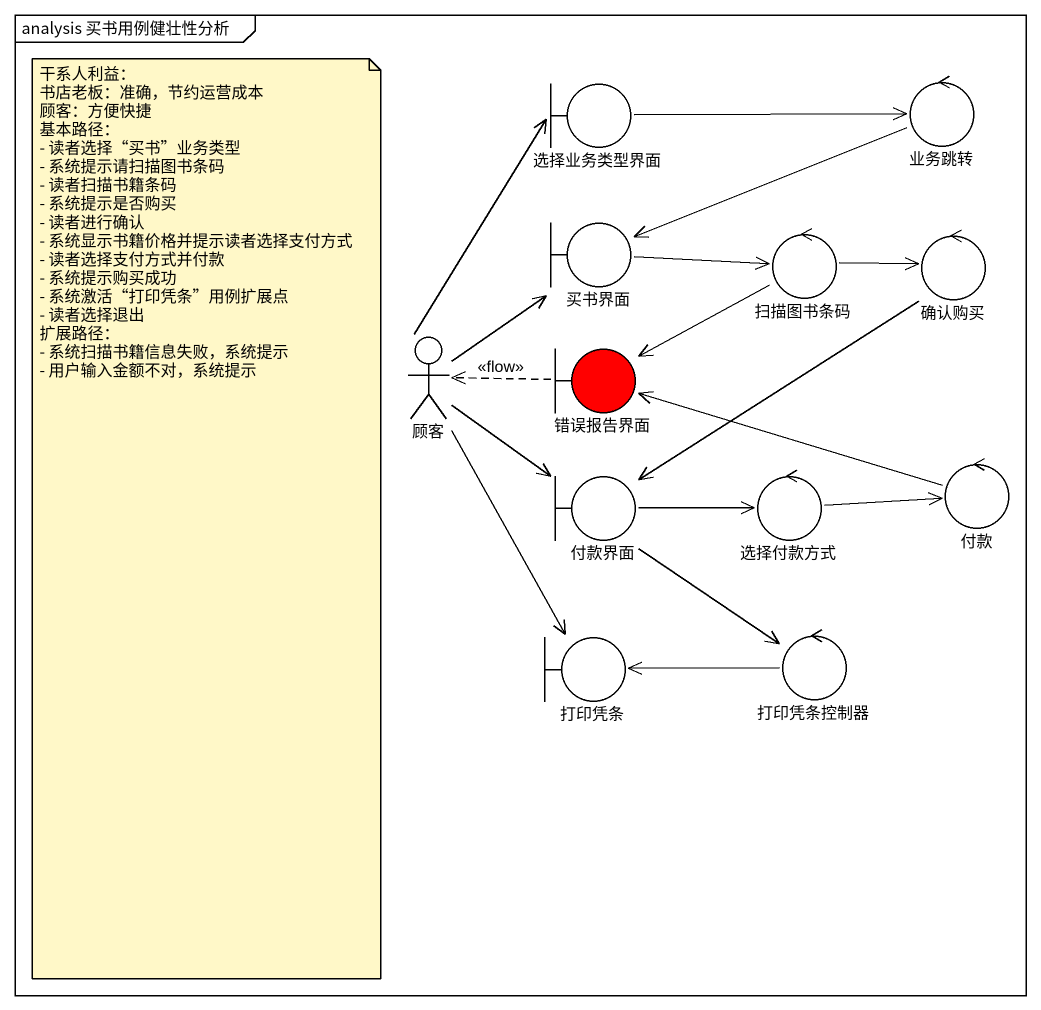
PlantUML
@startuml
mainframe analysis 买书用例健壮性分析
boundary 选择业务类型界面
control 业务跳转
boundary 买书界面
control 扫描图书条码
control 确认购买
actor 顾客
boundary 错误报告界面 #FF0000
boundary 付款界面
control 选择付款方式
control 付款
boundary 打印凭条
control 打印凭条控制器
选择业务类型界面 -right-> 业务跳转
业务跳转 -left-> 买书界面
买书界面 -right-> 扫描图书条码
扫描图书条码 -right-> 确认购买
扫描图书条码 -left-> 错误报告界面
确认购买 --> 付款界面
顾客 -up-> 选择业务类型界面
顾客 -up-> 买书界面
顾客 --> 付款界面
顾客 --> 打印凭条
错误报告界面 .left.> 顾客 : <<flow>>
付款界面 -right-> 选择付款方式
付款界面 --> 打印凭条控制器
选择付款方式 -right-> 付款
付款 -left-> 错误报告界面
打印凭条控制器 -left-> 打印凭条
note as N1
  干系人利益：
  书店老板：准确，节约运营成本
  顾客：方便快捷
  基本路径：
  - 读者选择“买书”业务类型
  - 系统提示请扫描图书条码
  - 读者扫描书籍条码
  - 系统提示是否购买
  - 读者进行确认
  - 系统显示书籍价格并提示读者选择支付方式
  - 读者选择支付方式并付款
  - 系统提示购买成功
  - 系统激活“打印凭条”用例扩展点
  - 读者选择退出
  扩展路径：
  - 系统扫描书籍信息失败，系统提示
  - 用户输入金额不对，系统提示
end note
@enduml
